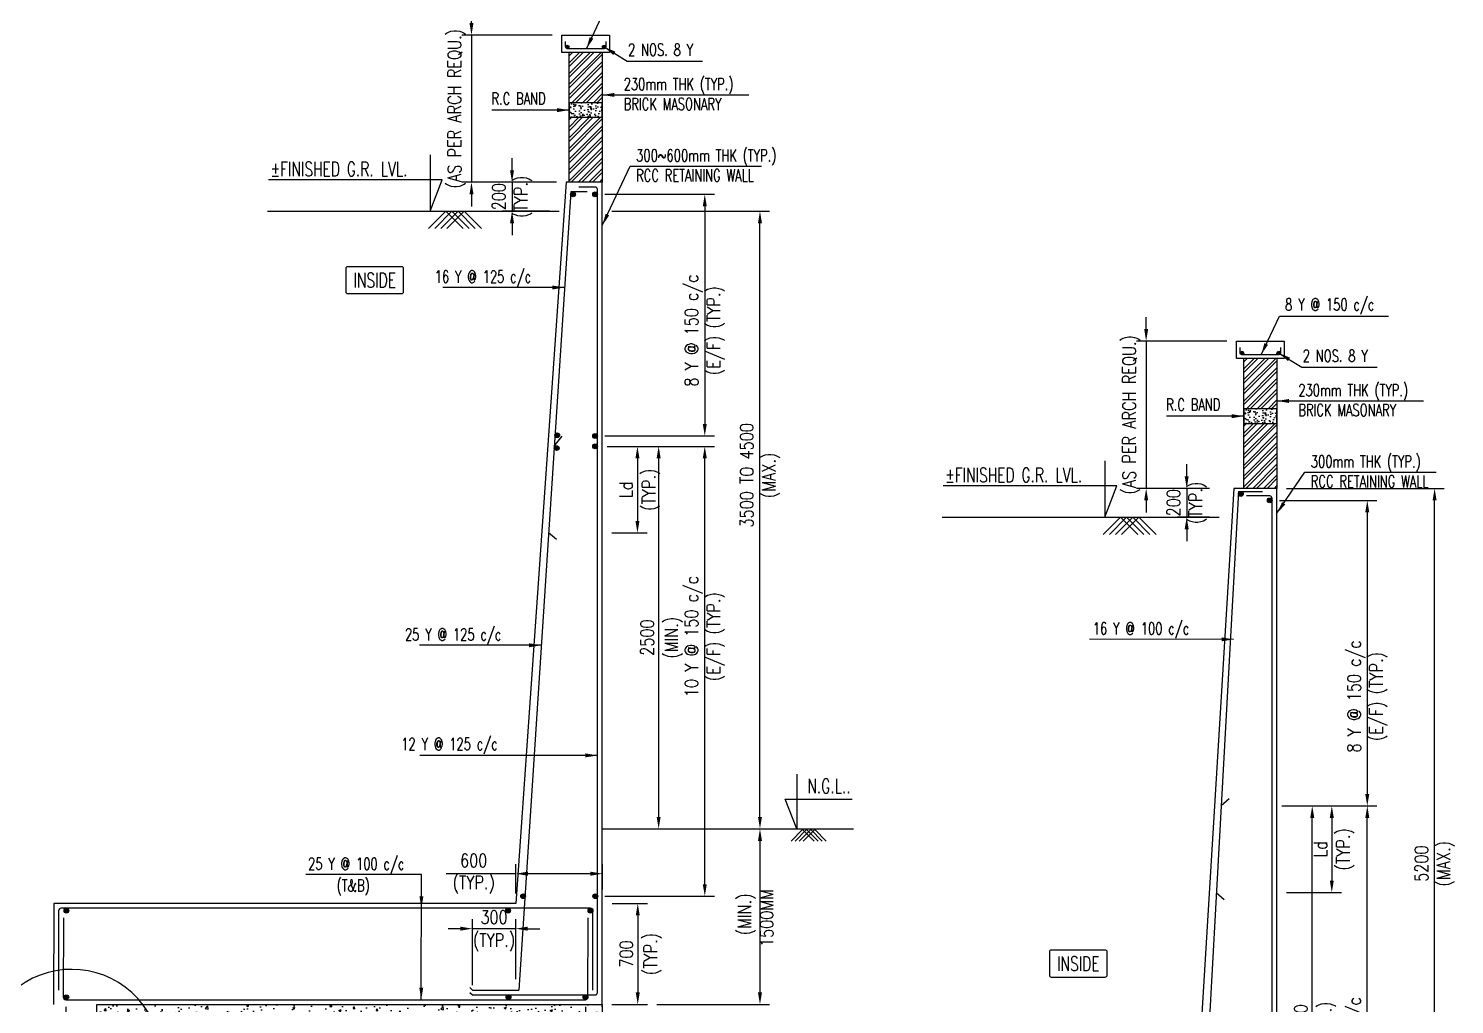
# Model space of a CAD drawing. Extents: x 345615 to 1272425, y -526289 to -156124.
# Drawn here: x 1197697 to 1227325, y -303105 to -282821 of the extents above; entities that cross this region are included whole.
import ezdxf
from ezdxf.enums import TextEntityAlignment as Align

# ---------------------------------------------------------------- set-up
doc = ezdxf.new("R2010")
doc.units = 0
doc.header["$LTSCALE"] = 500
doc.header["$MEASUREMENT"] = 0
doc.header["$PDMODE"] = 35
doc.header["$PDSIZE"] = -15
doc.layers.get('DEFPOINTS').update_dxf_attribs({"color": 4})
for name, color, linetype in [('NO. BEAM', 3, 'Continuous'), ('S-COLUMN', 1, 'Continuous'), ('S-CONCRET LINE', 4, 'Continuous'), ('S-DIM-1', 5, 'Continuous'), ('S-FOOTING', 4, 'Continuous'), ('S-HATCH', 253, 'Continuous'), ('S-LEVEL SECTION', 3, 'Continuous'), ('S-PCC', 9, 'Continuous'), ('S-REINFORCEMENT', 6, 'Continuous'), ('S-RETAINING WALL', 6, 'Continuous'), ('S-TEXT', 2, 'Continuous'), ('S-TEXT-1', 4, 'Continuous'), ('TITLE', 4, 'Continuous')]:
    doc.layers.add(name, color=color, linetype=linetype)
doc.styles.add('ROMANS', font='simplex.shx', dxfattribs={"width": 0.8, "height": 275, "bigfont": 'bigfont.shx'})
doc.dimstyles.new('dim100', dxfattribs={"dimtxt": 250, "dimasz": 250, "dimexe": 200, "dimexo": 200, "dimgap": 100, "dimtad": 1, "dimdec": 0, "dimzin": 0, "dimdsep": 46, "dimtxsty": 'ROMANS', "dimcen": 0, "dimclrd": 5, "dimclre": 5, "dimclrt": 4, "dimadec": 0, "dimazin": 0, "dimtfac": 1, "dimtdec": 0, "dimtix": 1, "dimtofl": 0, "dimtmove": 2, "dimatfit": 3, "dimfxl": 0, "dimtolj": 1, "dimtzin": 0, "dimlwd": -1, "dimlwe": -1, "dimarcsym": 0})
doc.dimstyles.new('dim33.33', dxfattribs={"dimtxt": 250, "dimasz": 250, "dimexe": 200, "dimexo": 200, "dimgap": 100, "dimtad": 1, "dimdec": 0, "dimlfac": 0.333331, "dimzin": 0, "dimdsep": 46, "dimtxsty": 'ROMANS', "dimcen": 0, "dimclrd": 5, "dimclre": 5, "dimclrt": 4, "dimadec": 0, "dimazin": 0, "dimtfac": 1, "dimtdec": 0, "dimtix": 1, "dimtofl": 0, "dimtmove": 2, "dimatfit": 3, "dimfxl": 0, "dimtolj": 1, "dimtzin": 0, "dimlwd": -1, "dimlwe": -1, "dimarcsym": 0})

# ---------------------------------------------------------------- blocks, each defined once
blk = doc.blocks.new('*D545')
at = {"layer": 'DEFPOINTS', "color": 0}
for p in [(1209719, -291505, 0), (1211748, -291505), (1209472, -300855, 0)]:
    blk.add_point(p, dxfattribs=at)
at = {"layer": 'S-DIM-1', "color": 5}
for p, q in [((1209919, -291505), (1211948, -291505)), ((1209672, -300855), (1211948, -300855))]:
    blk.add_line(p, q, dxfattribs=at)
at = {"layer": 'S-DIM-1', "color": 5, "lineweight": -3}
blk.add_line((1211748, -300605), (1211748, -291755), dxfattribs=at)
at = {"layer": 'S-DIM-1', "color": 5}
for points in [[(1211706, -291755), (1211789, -291755), (1211748, -291505)], [(1211706, -300605), (1211789, -300605), (1211748, -300855)]]:
    blk.add_solid(points, dxfattribs=at)
at = {"layer": 'S-DIM-1', "color": 4, "insert": (1211748, -295458), "char_height": 275, "attachment_point": 5, "rotation": 90, "style": 'ROMANS'}
blk.add_mtext('\\A1;10 Y @ 150 c/c\\P(E/F) (TYP.)', dxfattribs=at)
blk = doc.blocks.new('*D546')
at = {"layer": 'DEFPOINTS', "color": 0}
for p in [(1209622, -301005), (1209619, -303105), (1210355, -303105)]:
    blk.add_point(p, dxfattribs=at)
at = {"layer": 'S-DIM-1', "color": 5}
for p, q in [((1209822, -301005), (1210555, -301005)), ((1209819, -303105), (1210555, -303105))]:
    blk.add_line(p, q, dxfattribs=at)
at = {"layer": 'S-DIM-1', "color": 5, "lineweight": -3}
blk.add_line((1210355, -301255), (1210355, -302855), dxfattribs=at)
at = {"layer": 'S-DIM-1', "color": 5}
for points in [[(1210313, -301255), (1210396, -301255), (1210355, -301005)], [(1210313, -302855), (1210396, -302855), (1210355, -303105)]]:
    blk.add_solid(points, dxfattribs=at)
at = {"layer": 'S-DIM-1', "color": 4, "char_height": 275, "attachment_point": 5, "rotation": 90, "style": 'ROMANS'}
for s, insert in [('\\A1;700', (1210117, -302055)), ('\\A1;(TYP.)', (1210664, -302055))]:
    blk.add_mtext(s, dxfattribs=dict(at, insert=insert))
blk = doc.blocks.new('*D547')
at = {"layer": 'DEFPOINTS', "color": 0}
for p in [(1198469, -302955), (1209269, -302955, -19), (1209269, -304246)]:
    blk.add_point(p, dxfattribs=at)
at = {"layer": 'S-DIM-1', "color": 5}
for p, q in [((1198469, -303155), (1198469, -304446)), ((1209269, -303155), (1209269, -304446)), ((1198719, -304246), (1209019, -304246))]:
    blk.add_line(p, q, dxfattribs=at)
for points in [[(1198719, -304204), (1198719, -304288), (1198469, -304246)], [(1209019, -304204), (1209019, -304288), (1209269, -304246)]]:
    blk.add_solid(points, dxfattribs=at)
at = {"layer": 'S-DIM-1', "color": 4, "insert": (1202669, -304246), "char_height": 275, "attachment_point": 5, "style": 'ROMANS'}
blk.add_mtext('\\A1;12 Y @ 150 c/c\\P(T&B)', dxfattribs=at)
blk = doc.blocks.new('*D549')
at = {"layer": 'DEFPOINTS', "color": 0}
for p in [(1209619, -286617, 0), (1212894, -286617), (1211402, -299455, 0)]:
    blk.add_point(p, dxfattribs=at)
at = {"layer": 'S-DIM-1', "color": 5}
for p, q in [((1209819, -286617), (1213094, -286617)), ((1211602, -299455), (1213094, -299455))]:
    blk.add_line(p, q, dxfattribs=at)
at = {"layer": 'S-DIM-1', "color": 5, "lineweight": -3}
blk.add_line((1212894, -299205), (1212894, -286867), dxfattribs=at)
at = {"layer": 'S-DIM-1', "color": 5}
for points in [[(1212853, -286867), (1212936, -286867), (1212894, -286617)], [(1212853, -299205), (1212936, -299205), (1212894, -299455)]]:
    blk.add_solid(points, dxfattribs=at)
at = {"layer": 'S-DIM-1', "color": 4, "insert": (1212894, -292107), "char_height": 275, "attachment_point": 5, "rotation": 90, "style": 'ROMANS'}
blk.add_mtext('\\A1;3500 TO 4500\\P(MAX.)', dxfattribs=at)
blk = doc.blocks.new('*D550')
at = {"layer": 'DEFPOINTS', "color": 0}
for p in [(1208869, -286017, -1), (1207743, -286617), (1208719, -286617, -1)]:
    blk.add_point(p, dxfattribs=at)
at = {"layer": 'S-DIM-1', "color": 5, "lineweight": -3}
for p, q in [((1207743, -285767), (1207743, -285517)), ((1207743, -286017), (1207743, -286617)), ((1207743, -286867), (1207743, -287117))]:
    blk.add_line(p, q, dxfattribs=at)
at = {"layer": 'S-DIM-1', "color": 5}
for p, q in [((1208669, -286017), (1207543, -286017)), ((1208519, -286617), (1207543, -286617))]:
    blk.add_line(p, q, dxfattribs=at)
for points in [[(1207701, -285767), (1207784, -285767), (1207743, -286017)], [(1207701, -286867), (1207784, -286867), (1207743, -286617)]]:
    blk.add_solid(points, dxfattribs=at)
at = {"layer": 'S-DIM-1', "color": 4, "insert": (1207743, -286317), "char_height": 275, "attachment_point": 5, "rotation": 90, "style": 'ROMANS'}
blk.add_mtext('\\A1;200\\P(TYP.)', dxfattribs=at)
blk = doc.blocks.new('*D551')
at = {"layer": 'DEFPOINTS', "color": 0}
for p in [(1208779, -282957), (1206900, -286017), (1208809, -286017)]:
    blk.add_point(p, dxfattribs=at)
at = {"layer": 'S-DIM-1', "color": 5, "lineweight": -3}
for p, q in [((1206900, -282707), (1206900, -282457)), ((1206900, -282957), (1206900, -286017)), ((1206900, -286267), (1206900, -286517))]:
    blk.add_line(p, q, dxfattribs=at)
at = {"layer": 'S-DIM-1', "color": 5}
for p, q in [((1208579, -282957), (1206700, -282957)), ((1208609, -286017), (1206700, -286017))]:
    blk.add_line(p, q, dxfattribs=at)
for points in [[(1206859, -282707), (1206942, -282707), (1206900, -282957)], [(1206859, -286267), (1206942, -286267), (1206900, -286017)]]:
    blk.add_solid(points, dxfattribs=at)
at = {"layer": 'S-DIM-1', "color": 4, "insert": (1206591, -284487), "char_height": 275, "attachment_point": 5, "rotation": 90, "style": 'ROMANS'}
blk.add_mtext('\\A1;(AS PER ARCH REQU.)', dxfattribs=at)
blk = doc.blocks.new('*D552')
at = {"layer": 'DEFPOINTS', "color": 0}
for p in [(1209519, -291505), (1209619, -293305), (1210349, -293305)]:
    blk.add_point(p, dxfattribs=at)
at = {"layer": 'S-DIM-1', "color": 5}
for p, q in [((1209719, -291505), (1210549, -291505)), ((1209819, -293305), (1210549, -293305))]:
    blk.add_line(p, q, dxfattribs=at)
at = {"layer": 'S-DIM-1', "color": 5, "lineweight": -3}
blk.add_line((1210349, -291755), (1210349, -293055), dxfattribs=at)
at = {"layer": 'S-DIM-1', "color": 5}
for points in [[(1210307, -291755), (1210390, -291755), (1210349, -291505)], [(1210307, -293055), (1210390, -293055), (1210349, -293305)]]:
    blk.add_solid(points, dxfattribs=at)
at = {"layer": 'S-DIM-1', "color": 4, "char_height": 275, "rotation": 90, "style": 'ROMANS'}
for s, insert, attachment_point in [('\\A1;(TYP.)', (1210449, -292405), 2), ('\\A1;Ld', (1210249, -292405), 8)]:
    blk.add_mtext(s, dxfattribs=dict(at, insert=insert, attachment_point=attachment_point))
blk = doc.blocks.new('*D553')
at = {"layer": 'DEFPOINTS', "color": 0}
for p in [(1209719, -291505, 0), (1209622, -299455), (1210789, -299455)]:
    blk.add_point(p, dxfattribs=at)
at = {"layer": 'S-DIM-1', "color": 5}
for p, q in [((1209919, -291505), (1210989, -291505)), ((1209822, -299455), (1210989, -299455))]:
    blk.add_line(p, q, dxfattribs=at)
at = {"layer": 'S-DIM-1', "color": 5, "lineweight": -3}
blk.add_line((1210789, -291755), (1210789, -299205), dxfattribs=at)
at = {"layer": 'S-DIM-1', "color": 5}
for points in [[(1210747, -291755), (1210831, -291755), (1210789, -291505)], [(1210747, -299205), (1210831, -299205), (1210789, -299455)]]:
    blk.add_solid(points, dxfattribs=at)
at = {"layer": 'S-DIM-1', "color": 4, "char_height": 275, "attachment_point": 5, "rotation": 90, "style": 'ROMANS'}
for s, insert in [('\\A1;(MIN.)', (1211099, -295480)), ('\\A1;2500', (1210552, -295480))]:
    blk.add_mtext(s, dxfattribs=dict(at, insert=insert))
blk = doc.blocks.new('*D554')
at = {"layer": 'DEFPOINTS', "color": 0}
for p in [(1212131, -299455, 0), (1210551, -303105, 0), (1212894, -303105)]:
    blk.add_point(p, dxfattribs=at)
at = {"layer": 'S-DIM-1', "color": 5}
for p, q in [((1212331, -299455), (1213094, -299455)), ((1210751, -303105), (1213094, -303105))]:
    blk.add_line(p, q, dxfattribs=at)
at = {"layer": 'S-DIM-1', "color": 5, "lineweight": -3}
blk.add_line((1212894, -299705), (1212894, -302855), dxfattribs=at)
at = {"layer": 'S-DIM-1', "color": 5}
for points in [[(1212853, -299705), (1212936, -299705), (1212894, -299455)], [(1212853, -302855), (1212936, -302855), (1212894, -303105)]]:
    blk.add_solid(points, dxfattribs=at)
at = {"layer": 'S-DIM-1', "color": 4, "insert": (1212804, -301305), "char_height": 275, "attachment_point": 5, "rotation": 90, "style": 'ROMANS'}
blk.add_mtext('\\A1; (MIN.)\\P1500MM ', dxfattribs=at)
blk = doc.blocks.new('*D555')
at = {"layer": 'DEFPOINTS', "color": 0}
for p in [(1207822, -300387), (1207822, -300996), (1209622, -300913)]:
    blk.add_point(p, dxfattribs=at)
at = {"layer": 'S-DIM-1', "color": 5, "lineweight": -3}
for p, q in [((1207822, -300387), (1206376, -300387)), ((1209372, -300387), (1208072, -300387))]:
    blk.add_line(p, q, dxfattribs=at)
at = {"layer": 'S-DIM-1', "color": 5}
for p, q in [((1207822, -300796), (1207822, -300187)), ((1209622, -300713), (1209622, -300187))]:
    blk.add_line(p, q, dxfattribs=at)
for points in [[(1208072, -300345), (1208072, -300428), (1207822, -300387)], [(1209372, -300345), (1209372, -300428), (1209622, -300387)]]:
    blk.add_solid(points, dxfattribs=at)
at = {"layer": 'S-DIM-1', "color": 4, "insert": (1206947, -300387), "char_height": 275, "attachment_point": 5, "style": 'ROMANS'}
blk.add_mtext('\\A1;600\\P(TYP.)', dxfattribs=at)
blk = doc.blocks.new('*D556')
at = {"layer": 'DEFPOINTS', "color": 0}
for p in [(1206919, -301529), (1207819, -302778), (1206919, -302905)]:
    blk.add_point(p, dxfattribs=at)
at = {"layer": 'S-DIM-1', "color": 5, "lineweight": -3}
for p, q in [((1206669, -301529), (1206419, -301529)), ((1207819, -301529), (1206919, -301529)), ((1208069, -301529), (1208319, -301529))]:
    blk.add_line(p, q, dxfattribs=at)
at = {"layer": 'S-DIM-1', "color": 5}
for p, q in [((1206919, -302705), (1206919, -301329)), ((1207819, -302578), (1207819, -301329))]:
    blk.add_line(p, q, dxfattribs=at)
for points in [[(1206669, -301487), (1206669, -301571), (1206919, -301529)], [(1208069, -301487), (1208069, -301571), (1207819, -301529)]]:
    blk.add_solid(points, dxfattribs=at)
at = {"layer": 'S-DIM-1', "color": 4, "char_height": 275, "style": 'ROMANS'}
for s, insert, attachment_point in [('\\A1;300', (1207369, -301429), 8), ('\\A1;(TYP.)', (1207369, -301629), 2)]:
    blk.add_mtext(s, dxfattribs=dict(at, insert=insert, attachment_point=attachment_point))
blk = doc.blocks.new('*D557')
at = {"layer": 'DEFPOINTS', "color": 0}
for p in [(1223637, -298978, 0), (1225513, -298978), (1223487, -309628, 0)]:
    blk.add_point(p, dxfattribs=at)
at = {"layer": 'S-DIM-1', "color": 5}
for p, q in [((1223837, -298978), (1225713, -298978)), ((1223687, -309628), (1225713, -309628))]:
    blk.add_line(p, q, dxfattribs=at)
at = {"layer": 'S-DIM-1', "color": 5, "lineweight": -3}
blk.add_line((1225513, -309378), (1225513, -299228), dxfattribs=at)
at = {"layer": 'S-DIM-1', "color": 5}
for points in [[(1225471, -299228), (1225555, -299228), (1225513, -298978)], [(1225471, -309378), (1225555, -309378), (1225513, -309628)]]:
    blk.add_solid(points, dxfattribs=at)
at = {"layer": 'S-DIM-1', "color": 4, "insert": (1225513, -304213), "char_height": 275, "attachment_point": 5, "rotation": 90, "style": 'ROMANS'}
blk.add_mtext('\\A1;10 Y @ 150 c/c\\P(E/F) (TYP.)', dxfattribs=at)
blk = doc.blocks.new('*D561')
at = {"layer": 'DEFPOINTS', "color": 0}
for p in [(1223637, -292378), (1226912, -292378), (1225416, -307978, 0)]:
    blk.add_point(p, dxfattribs=at)
at = {"layer": 'S-DIM-1', "color": 5}
for p, q in [((1223837, -292378), (1227112, -292378)), ((1225616, -307978), (1227112, -307978))]:
    blk.add_line(p, q, dxfattribs=at)
at = {"layer": 'S-DIM-1', "color": 5, "lineweight": -3}
blk.add_line((1226912, -307728), (1226912, -292628), dxfattribs=at)
at = {"layer": 'S-DIM-1', "color": 5}
for points in [[(1226870, -292628), (1226954, -292628), (1226912, -292378)], [(1226870, -307728), (1226954, -307728), (1226912, -307978)]]:
    blk.add_solid(points, dxfattribs=at)
at = {"layer": 'S-DIM-1', "color": 4, "insert": (1226912, -300178), "char_height": 275, "attachment_point": 5, "rotation": 90, "style": 'ROMANS'}
blk.add_mtext('\\A1;5200\\P(MAX.)', dxfattribs=at)
blk = doc.blocks.new('*D562')
at = {"layer": 'DEFPOINTS', "color": 0}
for p in [(1222437, -292378, -1), (1221761, -292978), (1222437, -292978, -1)]:
    blk.add_point(p, dxfattribs=at)
at = {"layer": 'S-DIM-1', "color": 5, "lineweight": -3}
for p, q in [((1221761, -292128), (1221761, -291878)), ((1221761, -292378), (1221761, -292978)), ((1221761, -293228), (1221761, -293478))]:
    blk.add_line(p, q, dxfattribs=at)
at = {"layer": 'S-DIM-1', "color": 5}
for p, q in [((1222237, -292378), (1221561, -292378)), ((1222237, -292978), (1221561, -292978))]:
    blk.add_line(p, q, dxfattribs=at)
for points in [[(1221719, -292128), (1221802, -292128), (1221761, -292378)], [(1221719, -293228), (1221802, -293228), (1221761, -292978)]]:
    blk.add_solid(points, dxfattribs=at)
at = {"layer": 'S-DIM-1', "color": 4, "insert": (1221761, -292678), "char_height": 275, "attachment_point": 5, "rotation": 90, "style": 'ROMANS'}
blk.add_mtext('\\A1;200\\P(TYP.)', dxfattribs=at)
blk = doc.blocks.new('*D564')
at = {"layer": 'DEFPOINTS', "color": 0}
for p in [(1222797, -289318), (1220918, -292378), (1222437, -292378)]:
    blk.add_point(p, dxfattribs=at)
at = {"layer": 'S-DIM-1', "color": 5, "lineweight": -3}
for p, q in [((1220918, -289068), (1220918, -288818)), ((1220918, -289318), (1220918, -292378)), ((1220918, -292628), (1220918, -292878))]:
    blk.add_line(p, q, dxfattribs=at)
at = {"layer": 'S-DIM-1', "color": 5}
for p, q in [((1222597, -289318), (1220718, -289318)), ((1222237, -292378), (1220718, -292378))]:
    blk.add_line(p, q, dxfattribs=at)
for points in [[(1220877, -289068), (1220960, -289068), (1220918, -289318)], [(1220877, -292628), (1220960, -292628), (1220918, -292378)]]:
    blk.add_solid(points, dxfattribs=at)
at = {"layer": 'S-DIM-1', "color": 4, "insert": (1220609, -290848), "char_height": 275, "attachment_point": 5, "rotation": 90, "style": 'ROMANS'}
blk.add_mtext('\\A1;(AS PER ARCH REQU.)', dxfattribs=at)
blk = doc.blocks.new('*D565')
at = {"layer": 'DEFPOINTS', "color": 0}
for p in [(1223537, -298978), (1223637, -300778), (1224776, -300778)]:
    blk.add_point(p, dxfattribs=at)
at = {"layer": 'S-DIM-1', "color": 5}
for p, q in [((1223737, -298978), (1224976, -298978)), ((1223837, -300778), (1224976, -300778))]:
    blk.add_line(p, q, dxfattribs=at)
at = {"layer": 'S-DIM-1', "color": 5, "lineweight": -3}
blk.add_line((1224776, -299228), (1224776, -300528), dxfattribs=at)
at = {"layer": 'S-DIM-1', "color": 5}
for points in [[(1224734, -299228), (1224817, -299228), (1224776, -298978)], [(1224734, -300528), (1224817, -300528), (1224776, -300778)]]:
    blk.add_solid(points, dxfattribs=at)
at = {"layer": 'S-DIM-1', "color": 4, "char_height": 275, "rotation": 90, "style": 'ROMANS'}
for s, insert, attachment_point in [('\\A1;(TYP.)', (1224876, -299878), 2), ('\\A1;Ld', (1224676, -299878), 8)]:
    blk.add_mtext(s, dxfattribs=dict(at, insert=insert, attachment_point=attachment_point))
blk = doc.blocks.new('*D567')
at = {"layer": 'DEFPOINTS', "color": 0}
for p in [(1223637, -298978, 0), (1224369, -298978), (1223637, -307978, 0)]:
    blk.add_point(p, dxfattribs=at)
at = {"layer": 'S-DIM-1', "color": 5}
for p, q in [((1223837, -298978), (1224569, -298978)), ((1223837, -307978), (1224569, -307978))]:
    blk.add_line(p, q, dxfattribs=at)
at = {"layer": 'S-DIM-1', "color": 5, "lineweight": -3}
blk.add_line((1224369, -307728), (1224369, -299228), dxfattribs=at)
at = {"layer": 'S-DIM-1', "color": 5}
for points in [[(1224327, -299228), (1224411, -299228), (1224369, -298978)], [(1224327, -307728), (1224411, -307728), (1224369, -307978)]]:
    blk.add_solid(points, dxfattribs=at)
at = {"layer": 'S-DIM-1', "color": 4, "char_height": 275, "attachment_point": 5, "rotation": 90, "style": 'ROMANS'}
for s, insert in [('\\A1;(MIN.)', (1224679, -303478)), ('\\A1;3000', (1224131, -303478))]:
    blk.add_mtext(s, dxfattribs=dict(at, insert=insert))
blk = doc.blocks.new('*D632')
at = {"layer": 'DEFPOINTS', "color": 0}
for p in [(1209469, -286267, 0), (1209469, -291290, 0), (1211748, -291290)]:
    blk.add_point(p, dxfattribs=at)
at = {"layer": 'S-DIM-1', "color": 5}
for p, q in [((1209669, -286267), (1211948, -286267)), ((1209669, -291290), (1211948, -291290))]:
    blk.add_line(p, q, dxfattribs=at)
at = {"layer": 'S-DIM-1', "color": 5, "lineweight": -3}
blk.add_line((1211748, -286517), (1211748, -291040), dxfattribs=at)
at = {"layer": 'S-DIM-1', "color": 5}
for points in [[(1211706, -286517), (1211789, -286517), (1211748, -286267)], [(1211706, -291040), (1211789, -291040), (1211748, -291290)]]:
    blk.add_solid(points, dxfattribs=at)
at = {"layer": 'S-DIM-1', "color": 4, "insert": (1211748, -289099), "char_height": 275, "attachment_point": 5, "rotation": 90, "style": 'ROMANS'}
blk.add_mtext('\\A1;8 Y @ 150 c/c\\P(E/F) (TYP.)', dxfattribs=at)
blk = doc.blocks.new('*D638')
at = {"layer": 'DEFPOINTS', "color": 0}
for p in [(1223487, -292628, 0), (1223637, -298978, 0), (1225513, -298978)]:
    blk.add_point(p, dxfattribs=at)
at = {"layer": 'S-DIM-1', "color": 5}
for p, q in [((1223687, -292628), (1225713, -292628)), ((1223837, -298978), (1225713, -298978))]:
    blk.add_line(p, q, dxfattribs=at)
at = {"layer": 'S-DIM-1', "color": 5, "lineweight": -3}
blk.add_line((1225513, -292878), (1225513, -298728), dxfattribs=at)
at = {"layer": 'S-DIM-1', "color": 5}
for points in [[(1225471, -292878), (1225555, -292878), (1225513, -292628)], [(1225471, -298728), (1225555, -298728), (1225513, -298978)]]:
    blk.add_solid(points, dxfattribs=at)
at = {"layer": 'S-DIM-1', "color": 4, "insert": (1225513, -296703), "char_height": 275, "attachment_point": 5, "rotation": 90, "style": 'ROMANS'}
blk.add_mtext('\\A1;8 Y @ 150 c/c\\P(E/F) (TYP.)', dxfattribs=at)

msp = doc.modelspace()

# ---------------------------------------------------------------- hatches: boundary and pattern name
at = {"layer": 'S-HATCH'}
h = msp.add_hatch(dxfattribs=at)
h.set_pattern_fill('ANSI32', color=256, scale=420, style=0)
h.set_pattern_definition([(45, (-7482268.35, 114786.79), (-111.369318, 111.369318), []), (45, (-7482194.11, 114786.79), (-111.369318, 111.369318), [])])
h.paths.add_polyline_path([(1208928.934, -284366.826), (1209618.934, -284366.826), (1209618.934, -283316.826), (1208928.934, -283316.826)])
h.paths.add_polyline_path([(1209618.934, -284666.826), (1208928.934, -284666.826), (1208928.934, -286016.826), (1209618.934, -286016.826)])
h = msp.add_hatch(dxfattribs=at)
h.set_pattern_fill('ANSI32', color=256, scale=420, style=0)
h.set_pattern_definition([(45, (-7468250.62, 108425.94), (-111.369318, 111.369318), []), (45, (-7468176.37, 108425.94), (-111.369318, 111.369318), [])])
h.paths.add_polyline_path([(1222946.671, -290727.672), (1223636.671, -290727.672), (1223636.671, -289677.672), (1222946.671, -289677.672)])
h.paths.add_polyline_path([(1223636.671, -291027.672), (1222946.671, -291027.672), (1222946.671, -292377.672), (1223636.671, -292377.672)])
at = {"layer": 'S-PCC', "linetype": 'ByBlock'}
h = msp.add_hatch(dxfattribs=at)
h.set_pattern_fill('AR-CONC,_O', color=256, scale=30)
h.set_pattern_definition([(50, (-17114472.52, 1125473.1), (215.1780548, -18.8256405), [22.5, -247.5]), (355, (-17114472.52, 1125473.1), (-41.6254, 225.65764), [18, -198]), (100.4514445, (-17114454.6, 1125471.54), (173.552654, 206.8319973), [19.1220576, -210.3426336]), (46.1842, (-17114472.52, 1125533.1), (320.1723992, -49.6557842), [33.75, -371.25]), (96.6356355, (-17114445.84, 1125528.97), (280.3985837, 292.23558), [28.6831026, -315.514128]), (351.184164, (-17114472.52, 1125533.1), (280.3985835, 292.23558), [27, -297.0000003]), (21, (-17114442.52, 1125518.1), (179.0721156, -120.7856672), [22.5, -247.5]), (326, (-17114442.52, 1125518.1), (72.9945996, 217.5450135), [18, -198]), (71.4514447, (-17114427.6, 1125508.04), (252.066713, 96.7593458), [19.122057, -210.3426336]), (37.5, (-17114472.524, 1125473.106), (3.6479566, 99.86815615), [0, -195.6, 0, -201, 0, -198.75]), (7.5, (-17114472.52, 1125473.11), (78.92086123, 118.32351356), [0, -114.6, 0, -191.1, 0, -75.75]), (327.5, (-17114539.424, 1125473.106), (160.14673085, -6.76646152), [0, -75, 0, -234, 0, -310.5]), (317.5, (-17114569.42, 1125473.1), (174.9558508, 30.0314947), [0, -97.5, 0, -155.4, 0, -220.5])])
h.paths.add_polyline_path([(1209618.934, -284366.826), (1208928.934, -284366.826), (1208928.934, -284666.826), (1209618.934, -284666.826)])
h = msp.add_hatch(dxfattribs=at)
h.set_pattern_fill('AR-CONC,_O', color=256, scale=30)
h.set_pattern_definition([(50, (-17100454.79, 1119112.26), (215.1780548, -18.8256405), [22.5, -247.5]), (355, (-17100454.79, 1119112.26), (-41.6254, 225.65764), [18, -198]), (100.4514445, (-17100436.86, 1119110.7), (173.552654, 206.8319973), [19.1220576, -210.3426336]), (46.1842, (-17100454.8, 1119172.26), (320.1723992, -49.6557842), [33.75, -371.25]), (96.6356355, (-17100428.1, 1119168.12), (280.3985837, 292.23558), [28.6831026, -315.514128]), (351.184164, (-17100454.8, 1119172.26), (280.3985835, 292.23558), [27, -297.0000003]), (21, (-17100424.79, 1119157.26), (179.0721156, -120.7856672), [22.5, -247.5]), (326, (-17100424.79, 1119157.26), (72.9945996, 217.5450135), [18, -198]), (71.4514447, (-17100409.86, 1119147.2), (252.066713, 96.7593458), [19.122057, -210.3426336]), (37.5, (-17100454.79, 1119112.26), (3.6479566, 99.86815615), [0, -195.6, 0, -201, 0, -198.75]), (7.5, (-17100454.79, 1119112.26), (78.92086123, 118.32351356), [0, -114.6, 0, -191.1, 0, -75.75]), (327.5, (-17100521.69, 1119112.26), (160.14673085, -6.76646152), [0, -75, 0, -234, 0, -310.5]), (317.5, (-17100551.69, 1119112.26), (174.9558508, 30.0314947), [0, -97.5, 0, -155.4, 0, -220.5])])
h.paths.add_polyline_path([(1223636.671, -290727.672), (1222946.671, -290727.672), (1222946.671, -291027.672), (1223636.671, -291027.672)])
h = msp.add_hatch(dxfattribs=at)
h.set_pattern_fill('AR-CONC,_O', color=256, scale=66.666667)
h.set_pattern_definition([(50, (-15893038.5, 108222.45), (478.173455, -41.834757), [50, -550]), (355, (-15893038.5, 108222.45), (-92.500889, 501.461422), [40, -440]), (100.4514445, (-15892998.64, 108218.96), (385.672564, 459.626661), [42.493461, -467.428075]), (46.1842, (-15893038.5, 108355.8), (711.49422, -110.346187), [75, -825]), (96.6356355, (-15892979.2, 108346.6), (623.107964, 649.4124), [63.740228, -701.142507]), (351.184164, (-15893038.5, 108355.8), (623.107963, 649.4124), [60, -660]), (21, (-15892971.83, 108322.45), (397.938035, -268.412594), [50, -550]), (326, (-15892971.83, 108322.45), (162.210221, 483.433363), [40, -440]), (71.4514447, (-15892938.66, 108300.1), (560.148251, 215.020769), [42.49346, -467.428075]), (37.5, (-15893038.5, 108222.45), (8.1065702, 221.9292359), [0, -434.6666667, 0, -446.6666667, 0, -441.6666667]), (7.5, (-15893038.5, 108222.45), (175.3796916, 262.9411413), [0, -254.6666667, 0, -424.6666667, 0, -168.3333333]), (327.5, (-15893187.16, 108222.45), (355.8816241, -15.0365812), [0, -166.6666667, 0, -520, 0, -690]), (317.5, (-15893253.83, 108222.45), (388.7907796, 66.736655), [0, -216.6666667, 0, -345.3333333, 0, -490])])
h.paths.add_polyline_path([(1199118.934, -303560.466), (1199118.934, -303104.774), (1209618.934, -303104.774), (1209618.934, -303554.774)])

# ---------------------------------------------------------------- linework, layer by layer
at = {"layer": 'NO. BEAM', "color": 7}
for points, elevation in [([(1205449.067, -287771.888), (1204329.067, -287771.888, 0.414213562), (1204289.067, -287811.888), (1204289.067, -288291.888, 0.414213562), (1204329.067, -288331.888), (1205449.067, -288331.888, 0.414213562), (1205489.067, -288291.888), (1205489.067, -287811.888, 0.414213562)], -19.392), ([(1220068.09, -301974.396), (1218948.09, -301974.396, 0.414213562), (1218908.09, -302014.396), (1218908.09, -302494.396, 0.414213562), (1218948.09, -302534.396), (1220068.09, -302534.396, 0.414213562), (1220108.09, -302494.396), (1220108.09, -302014.396, 0.414213562)], -8.324)]:
    msp.add_lwpolyline(points, format="xyb", close=True, dxfattribs=dict(at, elevation=elevation))
at = {"layer": 'S-COLUMN', "color": 4}
for points, elevation in [([(1208928.934, -286016.826), (1208928.934, -283316.826)], -19.392), ([(1209618.934, -283316.826), (1209618.934, -286016.826)], -19.392), ([(1222946.671, -292377.672), (1222946.671, -289677.672)], -8.324), ([(1223636.671, -289677.672), (1223636.671, -292377.672)], -8.324)]:
    msp.add_lwpolyline(points, dxfattribs=dict(at, elevation=elevation))
at = {"layer": 'S-CONCRET LINE'}
for points, elevation in [([(1208778.934, -283316.826), (1208778.934, -282956.826), (1209768.934, -282956.826), (1209768.934, -283316.826)], -19.392), ([(1222796.671, -289677.672), (1222796.671, -289317.672), (1223786.671, -289317.672), (1223786.671, -289677.672)], -8.324)]:
    msp.add_lwpolyline(points, close=True, dxfattribs=dict(at, elevation=elevation))
at = {"layer": 'S-FOOTING', "elevation": -19.392}
msp.add_lwpolyline([(1207822.425, -301004.774), (1198222.425, -301004.774), (1198218.934, -303104.774)], dxfattribs=at)
at = {"layer": 'S-LEVEL SECTION'}
for p, q in [((1202659.762, -286616.826, -19.392), (1208718.934, -286616.826, -19.392)), ((1216677.499, -292977.672, -8.324), (1222436.671, -292977.672, -8.324)), ((1209618.934, -299454.774, -19.392), (1214838.759, -299454.774, -19.392))]:
    msp.add_line(p, q, dxfattribs=at)
for points, elevation in [([(1206040.282, -285446.426), (1206040.282, -286616.826), (1206290.282, -285966.826), (1202679.653, -285966.826)], -19.392), ([(1220058.019, -291807.273), (1220058.019, -292977.672), (1220308.019, -292327.672), (1216697.39, -292327.672)], -8.324), ([(1213660.776, -298320.101), (1213660.776, -299454.774), (1213418.781, -298840.501), (1214812.512, -298840.501)], -19.392)]:
    msp.add_lwpolyline(points, dxfattribs=dict(at, elevation=elevation))
at = {"layer": 'S-PCC'}
for points, elevation in [([(1209618.934, -284366.826), (1208928.934, -284366.826), (1208928.934, -284666.826), (1209618.934, -284666.826)], -19.392), ([(1223636.671, -290727.672), (1222946.671, -290727.672), (1222946.671, -291027.672), (1223636.671, -291027.672)], -8.324), ([(1199118.934, -303560.466), (1199118.934, -303104.774), (1209618.934, -303104.774), (1209618.934, -303554.774)], -19.392)]:
    msp.add_lwpolyline(points, close=True, dxfattribs=dict(at, elevation=elevation))
for points, elevation in [([(1206010.009, -286974.799), (1206367.982, -286616.826), (1206725.955, -286974.799)], -19.392), ([(1206136.572, -286974.799), (1206494.545, -286616.826), (1206852.517, -286974.799)], -19.392), ([(1206263.134, -286974.799), (1206621.107, -286616.826), (1206979.08, -286974.799)], -19.392), ([(1206389.697, -286974.799), (1206747.67, -286616.826), (1207105.642, -286974.799)], -19.392), ([(1220027.746, -293335.645), (1220385.719, -292977.672), (1220743.692, -293335.645)], -8.324), ([(1220154.309, -293335.645), (1220512.282, -292977.672), (1220870.254, -293335.645)], -8.324), ([(1220280.871, -293335.645), (1220638.844, -292977.672), (1220996.817, -293335.645)], -8.324), ([(1220407.434, -293335.645), (1220765.407, -292977.672), (1221123.379, -293335.645)], -8.324), ([(1214018.867, -299707.695), (1213780.218, -299469.047), (1213541.57, -299707.695)], -19.392), ([(1214103.242, -299707.695), (1213864.593, -299469.047), (1213625.945, -299707.695)], -19.392), ([(1214187.617, -299707.695), (1213948.968, -299469.047), (1213710.32, -299707.695)], -19.392), ([(1214271.992, -299707.695), (1214033.343, -299469.047), (1213794.695, -299707.695)], -19.392)]:
    msp.add_lwpolyline(points, dxfattribs=dict(at, elevation=elevation))
at = {"layer": 'S-REINFORCEMENT', "color": 5, "ltscale": 10}
for p, q in [((1208961.406, -286216.826, -19.392), (1207881.003, -302804.774, -19.392)), ((1209301.769, -286216.826, -19.392), (1208961.406, -286216.826, -19.392)), ((1222834.57, -292444.426, -8.324), (1221748.014, -312177.672, -8.324))]:
    msp.add_line(p, q, dxfattribs=at)
at = {"layer": 'S-REINFORCEMENT', "color": 5}
for points, elevation in [([(1209693.934, -283091.826), (1209693.934, -283204.326, -0.414213562), (1209656.434, -283241.826), (1208891.434, -283241.826, -0.414213562), (1208853.934, -283204.326), (1208853.934, -283091.826)], -19.392), ([(1223711.671, -289452.672), (1223711.671, -289565.172, -0.414213562), (1223674.171, -289602.672), (1222909.171, -289602.672, -0.414213562), (1222871.671, -289565.172), (1222871.671, -289452.672)], -8.324)]:
    msp.add_lwpolyline(points, format="xyb", dxfattribs=dict(at, elevation=elevation))
at = {"layer": 'S-REINFORCEMENT', "color": 5, "const_width": 37.5}
for points, elevation in [([(1208872.684, -283204.326, 1), (1208910.184, -283204.326, 1)], -19.392), ([(1209675.184, -283204.326, -1), (1209637.684, -283204.326, -1)], -19.392), ([(1222890.421, -289565.172, 1), (1222927.921, -289565.172, 1)], -8.324), ([(1223692.921, -289565.172, -1), (1223655.421, -289565.172, -1)], -8.324)]:
    msp.add_lwpolyline(points, format="xyb", close=True, dxfattribs=dict(at, elevation=elevation))
at = {"layer": 'S-REINFORCEMENT', "color": 5, "ltscale": 10}
for points, elevation in [([(1206868.934, -302854.774), (1206918.934, -302904.774), (1209468.934, -302904.774, 0.414213562), (1209518.934, -302854.774), (1209518.934, -286166.826, 0.414213562), (1209468.934, -286116.826), (1209128.934, -286116.826)], -19.392), ([(1220736.671, -312227.672), (1220786.671, -312277.672), (1223486.671, -312277.672, 0.414213562), (1223536.671, -312227.672), (1223536.671, -292586.628, 0.414213562), (1223486.671, -292536.628), (1223003.671, -292536.628)], -8.324), ([(1209418.934, -302804.774), (1209422.425, -301154.774, 0.414213562), (1209372.425, -301104.774), (1198372.425, -301104.774, 0.414213562), (1198322.425, -301154.774), (1198318.934, -302804.774)], -19.392), ([(1198422.425, -301304.774), (1198418.934, -302954.774, 0.414213562), (1198468.934, -303004.774), (1209268.934, -303004.774, 0.414213562), (1209318.934, -302954.774), (1209322.425, -301304.774)], -19.392)]:
    msp.add_lwpolyline(points, format="xyb", dxfattribs=dict(at, elevation=elevation))
at = {"layer": 'S-REINFORCEMENT', "color": 5, "ltscale": 10, "const_width": 50}
for points, elevation in [([(1208985.204, -286266.826, 1), (1209035.204, -286266.826, 1)], -19.392), ([(1209443.934, -286266.826, 1), (1209493.934, -286266.826, 1)], -19.392), ([(1208657.025, -291273.966, 1), (1208707.025, -291273.966, 1)], -19.392), ([(1209443.934, -291290.193, 1), (1209493.934, -291290.193, 1)], -19.392), ([(1208644.721, -291541.592, 1), (1208694.721, -291541.592, 1)], -19.392), ([(1209443.934, -291504.774, 1), (1209493.934, -291504.774, 1)], -19.392), ([(1222859.669, -292494.426, 1), (1222909.669, -292494.426, 1)], -8.324), ([(1223461.671, -292627.672, 1), (1223511.671, -292627.672, 1)], -8.324), ([(1207947.425, -300854.772, 1), (1207997.425, -300854.772, 1)], -19.392), ([(1209447.425, -300854.772, 1), (1209497.425, -300854.772, 1)], -19.392), ([(1198509.621, -301154.774, -1), (1198459.621, -301154.774, -1)], -19.392), ([(1207685.576, -301154.774, 1), (1207635.576, -301154.774, 1)], -19.392), ([(1209347.425, -301154.774, -1), (1209397.425, -301154.774, -1)], -19.392), ([(1198506.13, -302954.774, -1), (1198456.13, -302954.774, -1)], -19.392), ([(1207693.532, -302954.774, -1), (1207643.532, -302954.774, -1)], -19.392), ([(1209293.934, -302954.774, -1), (1209243.934, -302954.774, -1)], -19.392)]:
    msp.add_lwpolyline(points, format="xyb", close=True, dxfattribs=dict(at, elevation=elevation))
at = {"layer": 'S-REINFORCEMENT', "color": 5, "ltscale": 10}
for points, elevation in [([(1208617.159, -291502.211), (1208786.475, -291295.68)], -19.392), ([(1222834.57, -292444.426), (1223335.829, -292444.426)], -8.324), ([(1208500.567, -293292.303), (1208666.656, -293437.568)], -19.392), ([(1222475.158, -298971.799), (1222641.247, -298826.533)], -8.324), ([(1222375.723, -300777.672), (1222541.812, -300922.938)], -8.324), ([(1206868.934, -302754.774), (1206918.934, -302804.774), (1207881.003, -302804.774)], -19.392)]:
    msp.add_lwpolyline(points, dxfattribs=dict(at, elevation=elevation))
at = {"layer": 'S-REINFORCEMENT', "color": 5}
for centre in [(1208891.434, -283204.326, -19.392), (1209656.434, -283204.326, -19.392), (1222909.171, -289565.172, -8.324), (1223674.171, -289565.172, -8.324)]:
    msp.add_circle(centre, 37.5, dxfattribs=at)
at = {"layer": 'S-REINFORCEMENT', "color": 5, "ltscale": 10}
for centre in [(1209010.204, -286266.826, -19.392), (1209468.934, -286266.826, -19.392), (1208682.025, -291273.966, -19.392), (1209468.934, -291290.193, -19.392), (1208669.721, -291541.592, -19.392), (1209468.934, -291504.774, -19.392), (1222884.669, -292494.426, -8.324), (1223486.671, -292627.672, -8.324), (1207972.425, -300854.772, -19.392), (1209472.425, -300854.772, -19.392), (1198484.621, -301154.774, -19.392), (1207660.576, -301154.774, -19.392), (1209372.425, -301154.774, -19.392), (1198481.13, -302954.774, -19.392), (1207668.532, -302954.774, -19.392), (1209268.934, -302954.774, -19.392)]:
    msp.add_circle(centre, 50, dxfattribs=at)
at = {"layer": 'S-RETAINING WALL', "color": 4}
for p, q in [((1208868.934, -286016.826, -19.392), (1207822.425, -301004.774, -19.392)), ((1209618.934, -286016.826, -19.392), (1208868.934, -286016.826, -19.392)), ((1222736.671, -292377.672, -8.324), (1221686.671, -309777.672, -8.324)), ((1223636.671, -292377.672, -8.324), (1222736.671, -292377.672, -8.324))]:
    msp.add_line(p, q, dxfattribs=at)
for points, elevation in [([(1209618.934, -303104.774), (1209618.934, -286016.826)], -19.392), ([(1223636.671, -312477.672), (1223636.671, -292377.672)], -8.324)]:
    msp.add_lwpolyline(points, dxfattribs=dict(at, elevation=elevation))
at = {"layer": 'S-TEXT', "color": 2, "ltscale": 11}
msp.add_arc((1198593.934, -304233.587, -0.35), 1859.274, 233.5693979, 211.1762062, dxfattribs=at)

# ---------------------------------------------------------------- texts
at = {"layer": 'S-LEVEL SECTION', "style": 'ROMANS', "width": 0.7}
for s, p in [('%%PFINISHED G.R. LVL.', (1202726.416, -285741.826, -19.392)), ('%%PFINISHED G.R. LVL.', (1216744.153, -292102.672, -8.324)), ('N.G.L..', (1213878.247, -298566.088, 9.865))]:
    msp.add_text(s, height=300, dxfattribs=at).set_placement(p, align=Align.MIDDLE_LEFT)
at = {"layer": 'S-TEXT-1', "style": 'ROMANS', "width": 0.7}
for s, p in [('2 NOS. 8 Y', (1210154.268, -283261.955, -19.392)), ('230mm THK (TYP.)', (1210062.268, -283976.324, -19.392)), ('R.C BAND', (1207316.707, -284276.826, -19.392)), ('BRICK MASONARY', (1210062.268, -284390.61, -19.392)), ('300~600mm THK (TYP.)', (1210322.236, -285458.592, -19.392)), ('RCC RETAINING WALL', (1210322.236, -285872.877, -19.392)), ('16 Y @ 125 c/c', (1206136.347, -287978.688, -19.392)), ('8 Y @ 150 c/c', (1223807.171, -288556.918, -8.324)), ('2 NOS. 8 Y', (1224172.005, -289622.802, -8.324)), ('230mm THK (TYP.)', (1224080.005, -290337.171, -8.324)), ('R.C BAND', (1221334.444, -290637.672, -8.324)), ('BRICK MASONARY', (1224080.005, -290751.456, -8.324)), ('300mm THK (TYP.)', (1224339.973, -291819.438, -8.324)), ('RCC RETAINING WALL', (1224339.973, -292233.724, -8.324)), ('25 Y @ 125 c/c', (1205518.176, -295414.839, -19.392)), ('16 Y @ 100 c/c', (1219809.425, -295290.804, -8.324)), ('12 Y @ 125 c/c', (1205441.823, -297690.881, -19.392)), ('25 Y @ 100 c/c', (1203504.275, -300180.584, -19.392)), ('(T&B)', (1204099.434, -300630.584, -19.392))]:
    msp.add_text(s, height=250, dxfattribs=at).set_placement(p, align=Align.MIDDLE_LEFT)
at = {"layer": 'TITLE', "color": 2, "style": 'ROMANS', "width": 0.7}
for p in [(1204889.067, -288051.888, -19.392), (1219508.09, -302254.396, -8.324)]:
    msp.add_text('INSIDE', height=300, dxfattribs=at).set_placement(p, align=Align.MIDDLE_CENTER)

# ---------------------------------------------------------------- dimensions: what is measured, and where the dimension line sits
at = {"layer": 'S-DIM-1'}
for base, p1, p2, angle, text, override, picture, middle in [((1206900.434, -286016.826, -19.392), (1208778.934, -282956.826, -19.392), (1208808.934, -286016.826, -19.392), 90, '(AS PER ARCH REQU.)', {"dimtofl": 1, "dimtmove": 0, "dimlwd": 65533}, '*D551', (1206590.91, -284486.826, -19.392)), ((1220918.171, -292377.672, -8.324), (1222796.671, -289317.672, -8.324), (1222436.671, -292377.672, -8.324), 90, '(AS PER ARCH REQU.)', {"dimtofl": 1, "dimtmove": 0, "dimlwd": 65533}, '*D564', (1220608.647, -290847.672, -8.324)), ((1210348.613, -293304.774, -19.392), (1209518.934, -291504.774, -19.392), (1209618.934, -293304.774, -19.392), 90, 'Ld\\X(TYP.)', {"dimtxt": 250, "dimasz": 250, "dimtofl": 1, "dimtmove": 0, "dimlwd": 65533}, '*D552', (1210348.613, -292404.774, -19.392)), ((1210789.062, -299454.774, -19.392), (1209718.934, -291504.774, -19.392), (1209622.425, -299454.774, -19.392), 90, '2500\\X(MIN.)', {"dimtxt": 250, "dimasz": 250, "dimtxsty": 'ROMANS', "dimtofl": 1, "dimtmove": 0, "dimlwd": 65533}, '*D553', (1210789.062, -295479.774, -19.392)), ((1224775.577, -300777.672, -8.324), (1223536.671, -298977.672, -8.324), (1223636.671, -300777.672, -8.324), 90, 'Ld\\X(TYP.)', {"dimtxt": 250, "dimasz": 250, "dimtofl": 1, "dimtmove": 0, "dimlwd": 65533}, '*D565', (1224775.577, -299877.672, -8.324)), ((1224368.987, -298977.672, -8.324), (1223636.671, -307977.672, -8.324), (1223636.671, -298977.672, -8.324), 270, '3000\\X(MIN.)', {"dimtxt": 250, "dimasz": 250, "dimtxsty": 'ROMANS', "dimtofl": 1, "dimtmove": 0, "dimlwd": 65533}, '*D567', (1224368.987, -303477.672, -8.324)), ((1210354.741, -303104.774, -19.392), (1209622.425, -301004.774, -19.392), (1209618.934, -303104.774, -19.392), 90, '<>\\X(TYP.)', {"dimtxt": 250, "dimasz": 250, "dimtxsty": 'ROMANS', "dimtofl": 1, "dimtmove": 0, "dimlwd": 65533}, '*D546', (1210354.741, -302054.774, -19.392)), ((1206918.934, -301529.118, -19.392), (1207818.934, -302777.97, -19.392), (1206918.934, -302904.774, -19.392), 180, '<>\\X(TYP.)', {"dimtxt": 250, "dimasz": 250, "dimtofl": 1, "dimtmove": 0, "dimlwd": 65533}, '*D556', (1207368.934, -301529.118, -19.392))]:
    dim = msp.add_linear_dim(base=base, p1=p1, p2=p2, angle=angle, text=text, dimstyle='dim33.33', override=override, dxfattribs=at)
    dim.commit()
    dim.dimension.update_dxf_attribs({"geometry": picture, "text_midpoint": middle})
for base, p1, p2, angle, text, override, picture, middle in [((1207742.817, -286616.826, -18.139), (1208868.934, -286016.826, -19.392), (1208718.934, -286616.826, -19.392), 90, '<>\\X(TYP.)', {"dimtofl": 1, "dimtmove": 0, "dimlwd": 65533}, '*D550', (1207742.817, -286316.826, -18.139)), ((1211747.668, -291290.193, -19.392), (1209468.934, -286266.826, -19.392), (1209468.934, -291290.193, -19.392), 270, '8 Y @ 150 c/c\\X(E/F) (TYP.)', {"dimtxt": 250, "dimasz": 250, "dimtofl": 1, "dimtmove": 0, "dimlwd": 65533}, '*D632', (1211747.668, -289098.654, -19.392)), ((1212894.295, -286616.826, -19.392), (1211401.664, -299454.774, -19.392), (1209618.934, -286616.826, -19.392), 270, '3500 TO 4500\\X(MAX.)', {"dimtxt": 250, "dimasz": 250, "dimtxsty": 'ROMANS', "dimtofl": 1, "dimtmove": 0, "dimlwd": 65533}, '*D549', (1212894.295, -292107.021, -19.392)), ((1211747.668, -291504.774, -19.392), (1209472.425, -300854.772, -19.392), (1209718.934, -291504.774, -19.392), 90, '10 Y @ 150 c/c\\X(E/F) (TYP.)', {"dimtxt": 250, "dimasz": 250, "dimtofl": 1, "dimtmove": 0, "dimlwd": 65533}, '*D545', (1211747.668, -295457.673, -19.392)), ((1221760.553, -292977.672, -7.071), (1222436.671, -292377.672, -8.324), (1222436.671, -292977.672, -8.324), 90, '<>\\X(TYP.)', {"dimtofl": 1, "dimtmove": 0, "dimlwd": 65533}, '*D562', (1221760.553, -292677.672, -7.071)), ((1226912.032, -292377.672, -8.324), (1225415.91, -307977.672, -8.324), (1223636.671, -292377.672, -8.324), 270, '<>\\X(MAX.)', {"dimtxt": 250, "dimasz": 250, "dimtxsty": 'ROMANS', "dimtofl": 1, "dimtmove": 0, "dimlwd": 65533}, '*D561', (1226912.032, -300177.672, -8.324)), ((1225512.99, -298977.672, -8.324), (1223486.671, -292627.672, -8.324), (1223636.671, -298977.672, -8.324), 270, '8 Y @ 150 c/c\\X(E/F) (TYP.)', {"dimtxt": 250, "dimasz": 250, "dimtofl": 1, "dimtmove": 0, "dimlwd": 65533}, '*D638', (1225512.99, -296702.672, -8.324)), ((1225512.99, -298977.672, -8.324), (1223486.671, -309627.671, -8.324), (1223636.671, -298977.672, -8.324), 90, '10 Y @ 150 c/c\\X(E/F) (TYP.)', {"dimtxt": 250, "dimasz": 250, "dimtofl": 1, "dimtmove": 0, "dimlwd": 65533}, '*D557', (1225512.99, -304212.8, -8.324)), ((1212894.295, -303104.774, -19.392), (1212130.669, -299454.774, -19.392), (1210551.25, -303104.774, -19.392), 90, ' (MIN.)\\P1500MM ', {"dimtxsty": 'ROMANS', "dimtofl": 1, "dimtmove": 1, "dimlwd": 65533}, '*D554', (1213297.355, -301304.774, -19.392)), ((1207822.425, -300386.685, -19.392), (1209622.425, -300913.193, -19.392), (1207822.425, -300995.616, -19.392), 180, '<>\\X(TYP.)', {"dimtxt": 250, "dimasz": 250, "dimtofl": 1, "dimtmove": 0, "dimlwd": 65533}, '*D555', (1206947.425, -300386.685, -19.392))]:
    dim = msp.add_linear_dim(base=base, p1=p1, p2=p2, angle=angle, text=text, dimstyle='dim33.33', override=override, dxfattribs=at)
    dim.commit()
    dim.dimension.update_dxf_attribs({"geometry": picture, "text_midpoint": middle, "dimtype": 160})
dim = msp.add_linear_dim(base=(1209268.934, -304246.067, 0.025), p1=(1198468.934, -302954.774, 0.025), p2=(1209268.934, -302954.774, -19.392), text='12 Y @ 150 c/c\\X(T&B)', dimstyle='dim33.33', override={"dimtxt": 250, "dimasz": 250, "dimtmove": 0}, dxfattribs=at)
dim.commit()
dim.dimension.update_dxf_attribs({"geometry": '*D547', "text_midpoint": (1202668.934, -304246.067, 0.025), "dimtype": 160})

# ---------------------------------------------------------------- leaders
for points, override in [([(1205859.947, -301104.774, -19.392), (1205859.947, -300405.584, -19.392), (1203459.2, -300405.584, -19.392)], {"dimtad": 0, "dimarcsym": 1}), ([(1205856.456, -303004.774, -19.392), (1205859.947, -300405.584, -19.392), (1203459.2, -300405.584, -19.392)], {"dimgap": 100, "dimtad": 0, "dimarcsym": 1})]:
    msp.add_leader(points, dimstyle='dim100', override=override)
for points, dimstyle in [([(1209288.434, -283241.826, -19.392), (1209669.434, -282436.071, -19.392), (1211935.004, -282436.071, -19.392)], 'dim33.33'), ([(1209656.434, -283204.326, -19.392), (1210135.504, -283501.955, -19.392), (1211702.874, -283501.955, -19.392)], 'dim33.33'), ([(1209618.934, -284201.324, -19.392), (1212665.131, -284201.324, -19.392)], 'dim100'), ([(1208928.934, -284516.826, -19.392), (1207326.434, -284516.826, -19.392)], 'dim33.33'), ([(1209618.934, -286915.017, -19.392), (1210194.2, -285683.592, -19.392), (1212925.099, -285683.592, -19.392)], 'dim100'), ([(1208831.998, -288203.688, -19.392), (1206306.236, -288203.688, -19.392)], 'dim100'), ([(1223306.171, -289602.672, -8.324), (1223687.171, -288796.918, -8.324), (1225952.741, -288796.918, -8.324)], 'dim33.33'), ([(1223674.171, -289565.172, -8.324), (1224153.241, -289862.802, -8.324), (1225720.611, -289862.802, -8.324)], 'dim33.33'), ([(1223636.671, -290562.171, -8.324), (1226682.868, -290562.171, -8.324)], 'dim100'), ([(1222946.671, -290877.672, -8.324), (1221344.171, -290877.672, -8.324)], 'dim33.33'), ([(1223636.671, -292896.305, -8.324), (1224211.937, -292044.438, -8.324), (1226942.836, -292044.438, -8.324)], 'dim100'), ([(1208347.668, -295639.839, -19.392), (1205821.906, -295639.839, -19.392)], 'dim100'), ([(1222735.468, -295516.601, -8.324), (1219738.847, -295515.804, -8.324)], 'dim100'), ([(1209518.934, -297928.096, -19.392), (1205828.058, -297928.096, -19.392)], 'dim100')]:
    msp.add_leader(points, dimstyle=dimstyle, dxfattribs=at)

doc.saveas('drawing.dxf')
